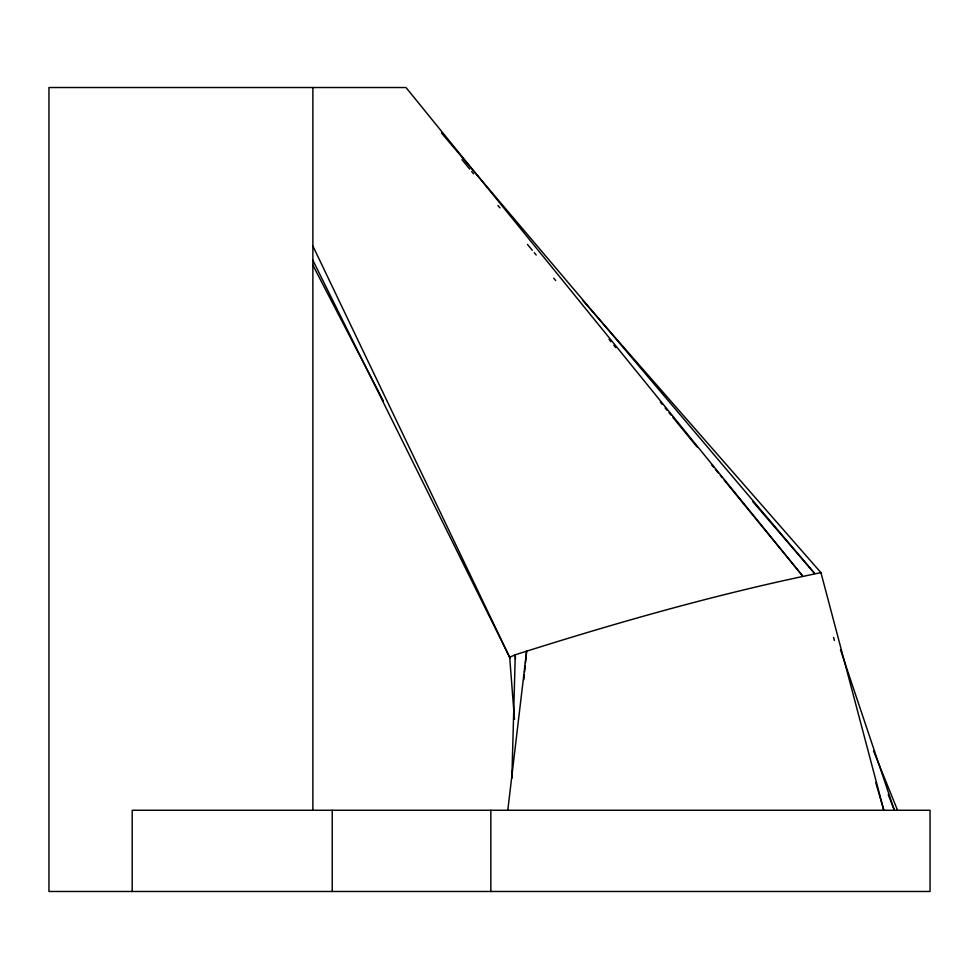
<?xml version="1.0" encoding="UTF-8"?>
<svg xmlns="http://www.w3.org/2000/svg" width="979" height="979" viewBox="0 0 979 979"><rect width="100%" height="100%" fill="white"/><g stroke="black" fill="none" stroke-linecap="round" stroke-linejoin="round"><path stroke-width="1.47" d="M511.858 778.256L515.284 654.767C615.779 622.864 717.619 593.763 820.94 572.654L883.817 810.269L875.728 782.454M523.826 679.634L524.279 675.082M524.573 672.047L525.172 665.965M525.478 662.93L526.665 650.778L507.795 810.269M514.489 719.357L509.68 657.239L515.284 654.767L515.468 659.332M582.517 300.198L820.94 572.654M497.968 205.529L499.951 207.842M752.851 501.701L814.589 573.425L441.456 132.973M553.722 278.146L555.668 280.508M527.473 244.407L532.331 250.306M534.277 252.655L536.223 255.017M461.966 159.65L469.712 169.098M471.645 171.472L473.579 173.834M609.024 339.358L610.957 341.72M613.857 345.269L615.791 347.631M660.287 402.014L662.22 404.388M665.133 407.925L667.066 410.299M669 412.661L670.933 415.023M672.867 417.384L697.048 446.95M711.562 464.682L713.495 467.044M715.429 469.406L718.341 472.955M720.275 475.317L722.208 477.691M724.142 480.053L802.499 575.823L406.004 87.523L48.95 87.523L48.95 891.477L930.05 891.477L930.05 810.269L132.189 810.269L132.189 891.477M312.913 265.248L383.327 400.913M312.68 259.924L510.059 658.096L509.68 657.239M312.95 246.157L510.059 658.096M873.525 750.93L897.547 810.269M888.247 794.63L894.365 810.269L840.471 649.738M833.582 637.488L834.438 640.413M490.834 810.269L490.834 891.477M332.236 810.269L332.236 891.477M312.876 87.523L312.876 810.465"/></g></svg>
